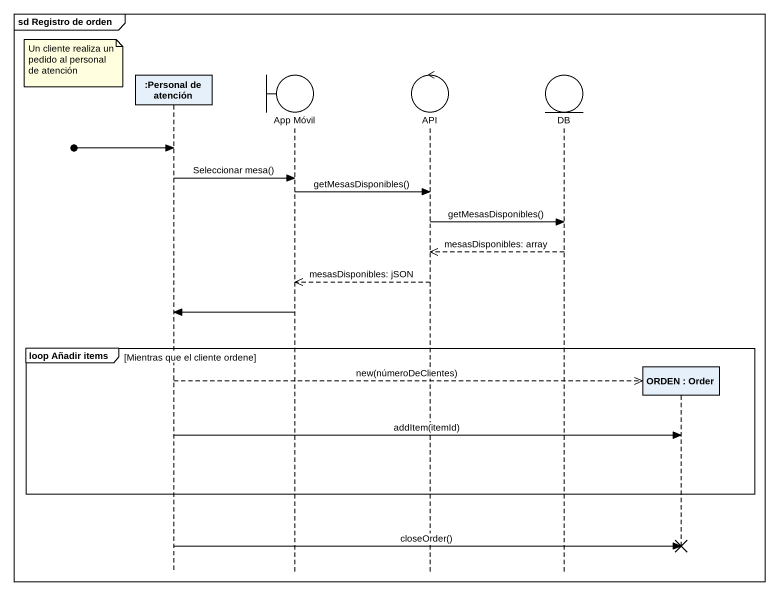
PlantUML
@startuml
mainframe sd Registro de orden
hide footbox
participant ":Personal de atención" as Personal_de_atención
boundary "App Móvil" as App_Móvil
control API
entity DB
participant "ORDEN : Order" as ORDEN

note left of Personal_de_atención : Un cliente realiza un pedido al personal de atención
[o-> Personal_de_atención
Personal_de_atención -> App_Móvil : Seleccionar mesa()
App_Móvil -> API : getMesasDisponibles()
API -> DB : getMesasDisponibles()
DB -->> API : mesasDisponibles: array
API -->> App_Móvil : mesasDisponibles: jSON
App_Móvil -> Personal_de_atención
group loop Añadir items [Mientras que el cliente ordene]
  Personal_de_atención -->> ORDEN ** : new(númeroDeClientes)
  Personal_de_atención -> ORDEN : addItem(itemId)
end
Personal_de_atención -> ORDEN !! : closeOrder()
@enduml
